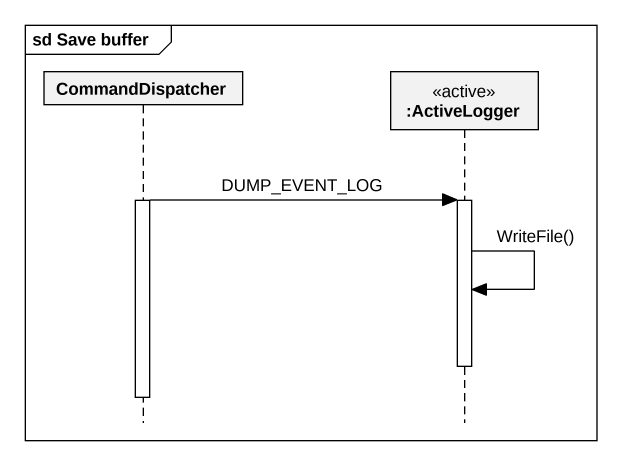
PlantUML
@startuml
mainframe sd Save buffer
hide footbox
participant CommandDispatcher
participant ":ActiveLogger" as ActiveLogger <<active>>

activate CommandDispatcher
CommandDispatcher -> ActiveLogger : DUMP_EVENT_LOG
activate ActiveLogger
ActiveLogger -> ActiveLogger : WriteFile()
deactivate ActiveLogger
deactivate CommandDispatcher
@enduml
